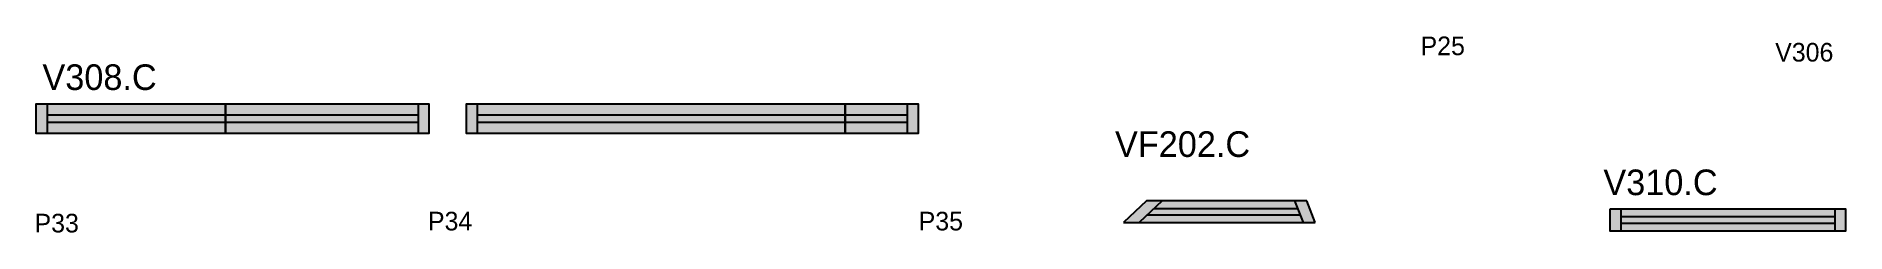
# Model space of a CAD drawing. Header units: metres. Extents: x 3435 to 4601, y 940 to 1067.
import ezdxf

# ---------------------------------------------------------------- set-up
doc = ezdxf.new("R2010")
doc.units = ezdxf.units.M
for name, color, linetype in [('5', 7, 'Continuous'), ('NOMENCLATURA', 7, 'Continuous'), ('Painéis', 7, 'Continuous'), ('REAPROVEITAMENTO', 7, 'Continuous'), ('SARR_2.2x7', 7, 'Continuous'), ('SARR_EDITAR', 7, 'Continuous')]:
    doc.layers.add(name, color=color, linetype=linetype)

msp = doc.modelspace()

# ---------------------------------------------------------------- hatches: boundary and pattern name
at = {"layer": 'REAPROVEITAMENTO'}
h = msp.add_hatch(color=7, dxfattribs=at)
h.dxf.hatch_style = 1
h.paths.add_polyline_path([(3688, 1004.4), (3688, 1023.4), (3688, 1023.4), (3435, 1023.4), (3435, 1023.4), (3435, 1004.4), (3435, 1004.4), (3688, 1004.4)])
h = msp.add_hatch(color=7, dxfattribs=at)
h.dxf.hatch_style = 1
h.paths.add_polyline_path([(4003.2, 1004.4), (4003.2, 1023.4), (4003.2, 1023.4), (3712.2, 1023.4), (3712.2, 1023.4), (3712.2, 1004.4), (3712.2, 1004.4), (4003.2, 1004.4)])
h = msp.add_hatch(color=7, dxfattribs=at)
h.dxf.hatch_style = 1
h.paths.add_polyline_path([(4259.1, 947), (4253.6, 961), (4253.6, 961), (4150.3, 961), (4150.3, 961), (4135.5, 947), (4135.5, 947), (4259.1, 947)])
h = msp.add_hatch(color=7, dxfattribs=at)
h.dxf.hatch_style = 1
h.paths.add_polyline_path([(4601, 941.7), (4601, 955.7), (4601, 955.7), (4449, 955.7), (4449, 955.7), (4449, 941.7), (4449, 941.7), (4601, 941.7)])

# ---------------------------------------------------------------- linework, layer by layer
at = {"layer": 'Painéis', "color": 7, "lineweight": 25}
for p, q in [((4150.3, 961), (4135.5, 947)), ((4253.6, 961), (4150.3, 961)), ((4259.1, 947), (4253.6, 961)), ((4135.5, 947), (4259.1, 947))]:
    msp.add_line(p, q, dxfattribs=at)
for points in [[(3557, 1004.4), (3435, 1004.4), (3435, 1023.4), (3557, 1023.4)], [(3557, 1023.4), (3688, 1023.4), (3688, 1004.4), (3557, 1004.4)], [(3956.2, 1004.4), (3712.2, 1004.4), (3712.2, 1023.4), (3956.2, 1023.4)], [(3956.2, 1023.4), (4003.2, 1023.4), (4003.2, 1004.4), (3956.2, 1004.4)]]:
    msp.add_lwpolyline(points, close=True, dxfattribs=at)
msp.add_lwpolyline([(4449, 955.7), (4449, 941.7), (4601, 941.7), (4601, 955.7), (4449, 955.7)], dxfattribs=at)
at = {"layer": 'SARR_2.2x7', "color": 7, "lineweight": 25}
for p, q in [((3442, 1023.4), (3442, 1004.4)), ((3442, 1016.4), (3681, 1016.4)), ((3681, 1023.4), (3681, 1004.4)), ((3719.2, 1023.4), (3719.2, 1004.4)), ((3719.2, 1016.4), (3996.2, 1016.4)), ((3996.2, 1023.4), (3996.2, 1004.4)), ((3681, 1011.4), (3442, 1011.4)), ((3996.2, 1011.4), (3719.2, 1011.4)), ((4160.5, 961), (4145.7, 947)), ((4251.6, 947), (4246, 961)), ((4456, 955.7), (4456, 941.7)), ((4594, 955.7), (4594, 941.7))]:
    msp.add_line(p, q, dxfattribs=at)
at = {"layer": 'SARR_EDITAR', "color": 7, "lineweight": 25}
for p, q in [((4150.9, 952), (4249.6, 952)), ((4248, 956), (4155.2, 956)), ((4594, 950.7), (4456, 950.7)), ((4456, 946.7), (4594, 946.7))]:
    msp.add_line(p, q, dxfattribs=at)

# ---------------------------------------------------------------- texts
at = {"layer": '5', "color": 7, "lineweight": 25}
for s, p in [('P25', (4327, 1054.8)), ('V306', (4555.5, 1050.7)), ('P33', (3433.9, 940.7)), ('P34', (3687.4, 942)), ('P35', (4003.6, 942))]:
    msp.add_text(s, height=12, dxfattribs=at).set_placement(p)
at = {"layer": 'NOMENCLATURA', "color": 7, "lineweight": 25}
for s, p in [('V308.C', (3439, 1032.4)), ('VF202.C', (4130.1, 989.3)), ('V310.C', (4444.8, 964.7))]:
    msp.add_text(s, height=16.5, dxfattribs=at).set_placement(p)

doc.saveas('drawing.dxf')
